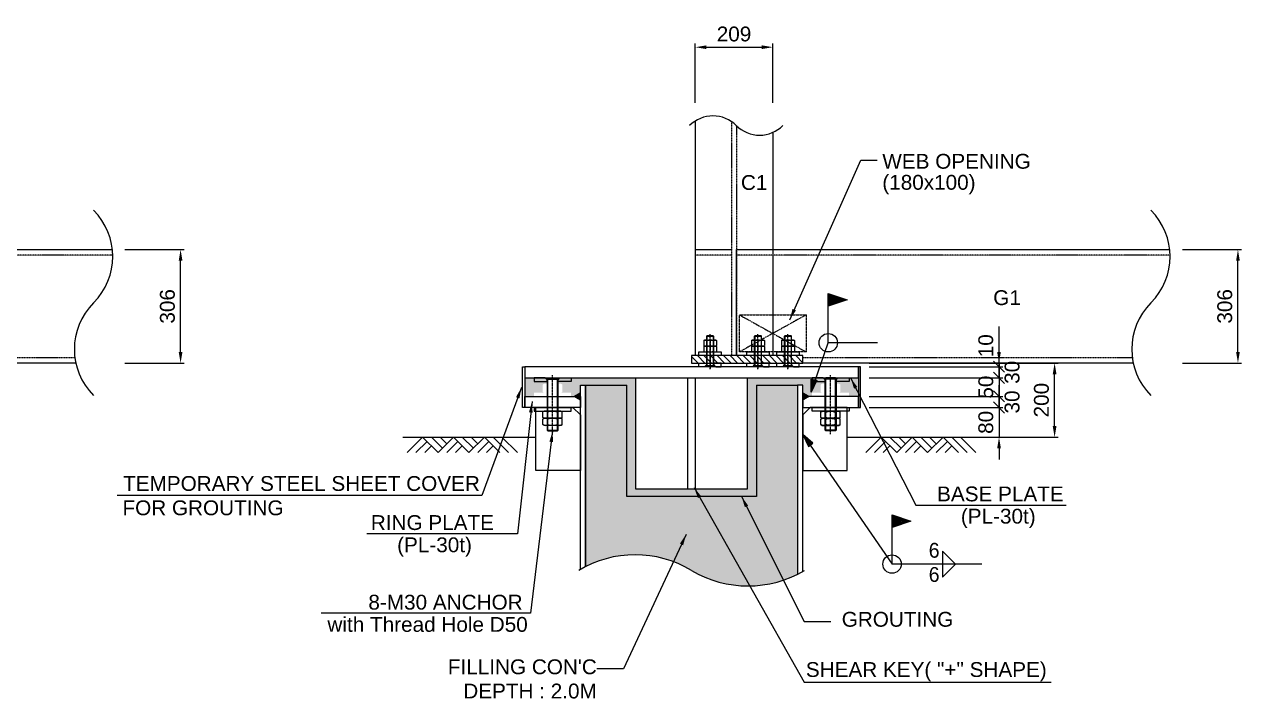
# Model space of a CAD drawing. Header units: millimetres. Extents: x 415966 to 487306, y -108951 to -17325.
# Drawn here: x 446494 to 449778, y -105149 to -103330 of the extents above; entities that cross this region are included whole.
import ezdxf
from ezdxf.enums import TextEntityAlignment as Align

# ---------------------------------------------------------------- set-up
doc = ezdxf.new("R2010")
doc.units = ezdxf.units.MM
doc.header["$LTSCALE"] = 2
doc.linetypes.add('CENTER', pattern=[2, 1.25, -0.25, 0.25, -0.25])
doc.linetypes.add('HIDDEN', pattern=[0.375, 0.25, -0.125])
doc.layers.get('Defpoints').update_dxf_attribs({"color": 250})
for name, color, linetype in [('C_CEN', 1, 'CENTER'), ('C_COLUMN-01', 2, 'Continuous'), ('C_GIRDER', 2, 'Continuous'), ('C_HAT', 253, 'Continuous'), ('C_TEXT_01', 2, 'Continuous'), ('CONC', 3, 'Continuous'), ('DIM', 1, 'Continuous'), ('DIM-SCALE', 7, 'Continuous'), ('PLATE', 2, 'Continuous'), ('나사산', 1, 'Continuous'), ('중심선', 1, 'CENTER')]:
    doc.layers.add(name, color=color, linetype=linetype)
for name, color, linetype, lineweight in [('Level 1', 7, 'Continuous', 0), ('Level 3', 7, 'Continuous', 0), ('Level 6', 7, 'Continuous', 0), ('Level 7', 7, 'Continuous', 0)]:
    doc.layers.add(name, color=color, linetype=linetype, lineweight=lineweight)
doc.styles.add('Arial', font='arial.ttf')
doc.styles.add('돋움', font='')
doc.styles.get('돋움').set_extended_font_data('Dotum')
doc.dimstyles.new('일반도면_0010', dxfattribs={"dimtxt": 40, "dimasz": 30, "dimexe": 10, "dimexo": 50, "dimgap": 15, "dimtad": 1, "dimdec": 0, "dimzin": 0, "dimdsep": 46, "dimtxsty": 'Arial', "dimcen": -50, "dimclrd": 7, "dimclre": 7, "dimclrt": 2, "dimadec": 8, "dimazin": 0, "dimtfac": 1, "dimtdec": 0, "dimtix": 1, "dimtmove": 2, "dimatfit": 3, "dimfxl": 1, "dimtolj": 1, "dimtzin": 0, "dimarcsym": 0})

# ---------------------------------------------------------------- blocks, each defined once
blk = doc.blocks.new('*D355')
at = {"layer": 'Defpoints', "color": 0}
for p in [(446715.7016979436, -103937.5186919447), (446915.7016979457, -103937.5186919447), (446715.7016979436, -104243.5186919454)]:
    blk.add_point(p, dxfattribs=at)
at = {"layer": 'DIM-SCALE', "color": 7, "lineweight": -2}
for p, q in [((446765.7016979436, -103937.5186919447), (446925.7016979457, -103937.5186919447)), ((446915.7016979457, -104213.5186919454), (446915.7016979457, -103967.5186919447)), ((446765.7016979436, -104243.5186919454), (446925.7016979457, -104243.5186919454))]:
    blk.add_line(p, q, dxfattribs=at)
at = {"layer": 'DIM-SCALE', "color": 7}
for points in [[(446910.7016979457, -103967.5186919447), (446920.7016979457, -103967.5186919447), (446915.7016979457, -103937.5186919447)], [(446910.7016979457, -104213.5186919454), (446920.7016979457, -104213.5186919454), (446915.7016979457, -104243.5186919454)]]:
    blk.add_solid(points, dxfattribs=at)
at = {"layer": 'DIM-SCALE', "color": 2, "insert": (446880.2651358721, -104090.518691945), "char_height": 40, "attachment_point": 5, "rotation": 90, "style": 'Arial'}
blk.add_mtext('\\A1;306', dxfattribs=at)
blk = doc.blocks.new('*D354')
at = {"layer": 'Defpoints', "color": 0}
for p in [(448513.2702105106, -103391.3499278859), (448304.2702105106, -103591.3499278868), (448513.2702105106, -103591.3499278868)]:
    blk.add_point(p, dxfattribs=at)
at = {"layer": 'DIM-SCALE', "color": 7, "lineweight": -2}
for p, q in [((448304.2702105106, -103541.3499278868), (448304.2702105106, -103381.3499278859)), ((448513.2702105106, -103541.3499278868), (448513.2702105106, -103381.3499278859)), ((448334.2702105106, -103391.3499278859), (448483.2702105106, -103391.3499278859))]:
    blk.add_line(p, q, dxfattribs=at)
at = {"layer": 'DIM-SCALE', "color": 7}
for points in [[(448334.2702105106, -103386.3499278859), (448334.2702105106, -103396.3499278859), (448304.2702105106, -103391.3499278859)], [(448483.2702105106, -103386.3499278859), (448483.2702105106, -103396.3499278859), (448513.2702105106, -103391.3499278859)]]:
    blk.add_solid(points, dxfattribs=at)
at = {"layer": 'DIM-SCALE', "color": 2, "insert": (448408.7702105106, -103355.927008377), "char_height": 40, "attachment_point": 5, "style": 'Arial'}
blk.add_mtext('\\A1;209', dxfattribs=at)
blk = doc.blocks.new('A$C25214C55')
at = {"layer": 'DIM'}
for p, q in [((223.470387361871, -125.0000000000036), (348.470387361871, -3.637978807091713e-12)), ((294.1810654805304, -125.0000000000036), (419.1810654805304, -3.637978807091713e-12)), ((364.8917435991752, -125.0000000000036), (489.8917435991752, -3.637978807091713e-12)), ((473.470387361871, -125.0000000000036), (419.1810654805304, -70.71067811865942)), ((544.1810654805304, -125.0000000000036), (454.5364045398455, -35.35533905932971)), ((614.8917435991752, -125.0000000000036), (489.8917435991752, -3.637978807091713e-12)), ((544.1810654805304, -54.28932188134786), (598.470387361871, -3.637978807091713e-12)), ((579.5364045398455, -89.64466094067757), (669.1810654805304, -3.637978807091713e-12)), ((614.8917435991752, -125.0000000000036), (739.8917435991752, -3.637978807091713e-12)), ((723.470387361871, -125.0000000000036), (669.1810654805304, -70.71067811865942)), ((794.1810654805304, -125.0000000000036), (704.5364045398455, -35.35533905932971)), ((864.8917435991752, -125.0000000000036), (739.8917435991752, -3.637978807091713e-12)), ((794.1810654805304, -54.28932188134786), (848.470387361871, -3.637978807091713e-12)), ((829.5364045398455, -89.64466094067757), (919.1810654805304, -3.637978807091713e-12)), ((864.8917435991752, -125.0000000000036), (989.8917435991752, -3.637978807091713e-12)), ((973.470387361871, -125.0000000000036), (919.1810654805304, -70.71067811865942)), ((1044.18106548053, -125.0000000000036), (954.5364045398455, -35.35533905932971)), ((1114.891743599175, -125.0000000000036), (989.8917435991752, -3.637978807091713e-12))]:
    blk.add_line(p, q, dxfattribs=at)
blk = doc.blocks.new('_DatumFilled')
at = {"color": 0, "linetype": 'ByBlock'}
blk.add_solid([(0, 0.57735027), (-1, 0), (0, -0.57735027)], dxfattribs=at)
blk = doc.blocks.new('L6')
at = {"color": 2, "linetype": 'Continuous', "lineweight": 0, "flags": 128}
blk.add_lwpolyline([(0, 0), (-0.00516, 0.00113), (-0.00516, -0.00113), (0, 0), (-0.00502, 0.00092), (-0.00502, -0.00092), (-0.0005666666666666667, 0), (-0.004876666666666666, 0.0007066666666666666), (-0.00495, -0.0007066666666666666), (-0.00113, 0), (-0.004736666666666667, 0.0005666666666666667), (-0.004806666666666667, -0.0004933333333333334), (-0.00191, 0), (-0.004596666666666666, 0.0003533333333333333), (-0.004666666666666667, -0.0002833333333333334), (-0.002616666666666666, 7e-05), (-0.004453333333333333, 0.0002133333333333333), (-0.004596666666666666, -0.00014), (-0.003463333333333333, 0), (-0.004383333333333334, 7e-05)], dxfattribs=at)
blk = doc.blocks.new('_Oblique')
at = {"color": 0, "linetype": 'ByBlock', "lineweight": -2}
blk.add_line((-0.5, -0.5), (0.5, 0.5), dxfattribs=at)
blk = doc.blocks.new('*D363')
at = {"layer": 'Defpoints', "color": 0}
for p in [(448723.6588200823, -104253.5186991034), (449123.6572070409, -104253.5186991034), (448723.6588200823, -104283.5186991037)]:
    blk.add_point(p, dxfattribs=at)
at = {"layer": 'DIM-SCALE', "color": 7, "lineweight": -2}
for p, q in [((449123.6572070409, -104253.5186991034), (449123.6572070409, -104223.5186991034)), ((448773.6588200823, -104253.5186991034), (449133.6572070409, -104253.5186991034)), ((449123.6572070409, -104283.5186991037), (449123.6572070409, -104253.5186991034)), ((448773.6588200823, -104283.5186991037), (449133.6572070409, -104283.5186991037)), ((449123.6572070409, -104283.5186991037), (449123.6572070409, -104313.5186991037))]:
    blk.add_line(p, q, dxfattribs=at)
at = {"layer": 'DIM-SCALE', "color": 7, "lineweight": -2, "xscale": 30, "yscale": 30, "zscale": 30}
for p, rotation in [((449123.6572070409, -104253.5186991034), 270), ((449123.6572070409, -104283.5186991037), 90)]:
    blk.add_blockref('_Oblique', p, dxfattribs=dict(at, rotation=rotation))
at = {"layer": 'DIM-SCALE', "color": 2, "char_height": 40, "attachment_point": 5, "rotation": 90, "style": 'Arial'}
for s, insert in [('\\A1;30', (449159.0937691146, -104268.5186991035)), ('\\A1;', (449088.6572070409, -104268.5186991035))]:
    blk.add_mtext(s, dxfattribs=dict(at, insert=insert))
blk = doc.blocks.new('*D364')
at = {"layer": 'Defpoints', "color": 0}
for p in [(448723.6588200823, -104333.5186991037), (449123.6572070409, -104333.5186991037), (448723.6588200823, -104363.5186991039)]:
    blk.add_point(p, dxfattribs=at)
at = {"layer": 'DIM-SCALE', "color": 7, "lineweight": -2}
for p, q in [((448773.6588200823, -104333.5186991037), (449133.6572070409, -104333.5186991037)), ((449123.6572070409, -104333.5186991037), (449123.6572070409, -104303.5186991037)), ((449123.6572070409, -104363.5186991039), (449123.6572070409, -104333.5186991037)), ((448773.6588200823, -104363.5186991039), (449133.6572070409, -104363.5186991039)), ((449123.6572070409, -104363.5186991039), (449123.6572070409, -104393.5186991039))]:
    blk.add_line(p, q, dxfattribs=at)
at = {"layer": 'DIM-SCALE', "color": 7, "lineweight": -2, "xscale": 30, "yscale": 30, "zscale": 30}
for p, rotation in [((449123.6572070409, -104333.5186991037), 270), ((449123.6572070409, -104363.5186991039), 90)]:
    blk.add_blockref('_Oblique', p, dxfattribs=dict(at, rotation=rotation))
at = {"layer": 'DIM-SCALE', "color": 2, "char_height": 40, "attachment_point": 5, "rotation": 90, "style": 'Arial'}
for s, insert in [('\\A1;30', (449159.0937691146, -104348.5186991037)), ('\\A1;', (449088.6572070409, -104348.5186991037))]:
    blk.add_mtext(s, dxfattribs=dict(at, insert=insert))
blk = doc.blocks.new('*D365')
at = {"layer": 'Defpoints', "color": 0}
for p in [(448723.6588200823, -104363.5186991039), (448723.6588200823, -104443.5186991037), (449123.6572070409, -104443.5186991037)]:
    blk.add_point(p, dxfattribs=at)
at = {"layer": 'DIM-SCALE', "color": 7, "lineweight": -2}
for p, q in [((449123.6572070409, -104363.5186991039), (449123.6572070409, -104333.5186991039)), ((448773.6588200823, -104363.5186991039), (449133.6572070409, -104363.5186991039)), ((449123.6572070409, -104363.5186991039), (449123.6572070409, -104443.5186991037)), ((448773.6588200823, -104443.5186991037), (449133.6572070409, -104443.5186991037)), ((449123.6572070409, -104473.5186991037), (449123.6572070409, -104503.5186991037))]:
    blk.add_line(p, q, dxfattribs=at)
at = {"layer": 'DIM-SCALE', "color": 7}
blk.add_solid([(449118.6572070409, -104473.5186991037), (449128.6572070409, -104473.5186991037), (449123.6572070409, -104443.5186991037)], dxfattribs=at)
at = {"layer": 'DIM-SCALE', "color": 7, "lineweight": -2, "xscale": 30, "yscale": 30, "zscale": 30, "rotation": 270}
blk.add_blockref('_Oblique', (449123.6572070409, -104363.5186991039), dxfattribs=at)
at = {"layer": 'DIM-SCALE', "color": 2, "insert": (449088.234287532, -104403.5186991037), "char_height": 40, "attachment_point": 5, "rotation": 90, "style": 'Arial'}
blk.add_mtext('\\A1;80', dxfattribs=at)
blk = doc.blocks.new('*D366')
at = {"layer": 'Defpoints', "color": 0}
for p in [(448723.6588200823, -104243.5186991034), (448723.6588200823, -104253.5186991034), (449123.6572070409, -104253.5186991034)]:
    blk.add_point(p, dxfattribs=at)
at = {"layer": 'DIM-SCALE', "color": 7, "lineweight": -2}
for p, q in [((449123.6572070409, -104213.5186991034), (449123.6572070409, -104183.5186991034)), ((448773.6588200823, -104243.5186991034), (449133.6572070409, -104243.5186991034)), ((448773.6588200823, -104253.5186991034), (449133.6572070409, -104253.5186991034)), ((449123.6572070409, -104243.5186991034), (449123.6572070409, -104253.5186991034)), ((449123.6572070409, -104253.5186991034), (449123.6572070409, -104283.5186991034))]:
    blk.add_line(p, q, dxfattribs=at)
at = {"layer": 'DIM-SCALE', "color": 7}
blk.add_solid([(449118.6572070409, -104213.5186991034), (449128.6572070409, -104213.5186991034), (449123.6572070409, -104243.5186991034)], dxfattribs=at)
at = {"layer": 'DIM-SCALE', "color": 7, "lineweight": -2, "xscale": 30, "yscale": 30, "zscale": 30, "rotation": 90}
blk.add_blockref('_Oblique', (449123.6572070409, -104253.5186991034), dxfattribs=at)
at = {"layer": 'DIM-SCALE', "color": 2, "insert": (449088.2342875309, -104196.8201997854), "char_height": 40, "attachment_point": 5, "rotation": 90, "style": 'Arial'}
blk.add_mtext('\\A1;10', dxfattribs=at)
blk = doc.blocks.new('*D367')
at = {"layer": 'Defpoints', "color": 0}
for p in [(448723.6588200823, -104283.5186991037), (448723.6588200823, -104333.5186991032), (449123.6572070409, -104333.5186991032)]:
    blk.add_point(p, dxfattribs=at)
at = {"layer": 'DIM-SCALE', "color": 7, "lineweight": -2}
for p, q in [((449123.6572070409, -104283.5186991037), (449123.6572070409, -104253.5186991037)), ((448773.6588200823, -104283.5186991037), (449133.6572070409, -104283.5186991037)), ((449123.6572070409, -104283.5186991037), (449123.6572070409, -104333.5186991032)), ((448773.6588200823, -104333.5186991032), (449133.6572070409, -104333.5186991032)), ((449123.6572070409, -104333.5186991032), (449123.6572070409, -104363.5186991032))]:
    blk.add_line(p, q, dxfattribs=at)
at = {"layer": 'DIM-SCALE', "color": 7, "lineweight": -2, "xscale": 30, "yscale": 30, "zscale": 30}
for p, rotation in [((449123.6572070409, -104283.5186991037), 270), ((449123.6572070409, -104333.5186991032), 90)]:
    blk.add_blockref('_Oblique', p, dxfattribs=dict(at, rotation=rotation))
at = {"layer": 'DIM-SCALE', "color": 2, "insert": (449088.234287532, -104308.5186991034), "char_height": 40, "attachment_point": 5, "rotation": 90, "style": 'Arial'}
blk.add_mtext('\\A1;50', dxfattribs=at)
blk = doc.blocks.new('*D368')
at = {"layer": 'Defpoints', "color": 0}
for p in [(448744.2702105106, -104243.5186991034), (449273.6572070419, -104243.5186991034), (448773.6588200823, -104443.5186991037)]:
    blk.add_point(p, dxfattribs=at)
at = {"layer": 'DIM-SCALE', "color": 7, "lineweight": -2}
for p, q in [((448794.2702105106, -104243.5186991034), (449283.6572070419, -104243.5186991034)), ((449273.6572070419, -104413.5186991037), (449273.6572070419, -104273.5186991034)), ((448823.6588200823, -104443.5186991037), (449283.6572070419, -104443.5186991037))]:
    blk.add_line(p, q, dxfattribs=at)
at = {"layer": 'DIM-SCALE', "color": 7}
for points in [[(449268.6572070419, -104273.5186991034), (449278.6572070419, -104273.5186991034), (449273.6572070419, -104243.5186991034)], [(449268.6572070419, -104413.5186991037), (449278.6572070419, -104413.5186991037), (449273.6572070419, -104443.5186991037)]]:
    blk.add_solid(points, dxfattribs=at)
at = {"layer": 'DIM-SCALE', "color": 2, "insert": (449238.234287533, -104343.5186991035), "char_height": 40, "attachment_point": 5, "rotation": 90, "style": 'Arial'}
blk.add_mtext('\\A1;200', dxfattribs=at)
blk = doc.blocks.new('*D362')
at = {"layer": 'Defpoints', "color": 0}
for p in [(449568.261068473, -103937.518699103), (449768.2610684751, -103937.518699103), (449568.261068473, -104243.5186991037)]:
    blk.add_point(p, dxfattribs=at)
at = {"layer": 'DIM-SCALE', "color": 7, "lineweight": -2}
for p, q in [((449618.261068473, -103937.518699103), (449778.2610684751, -103937.518699103)), ((449768.2610684751, -104213.5186991037), (449768.2610684751, -103967.518699103)), ((449618.261068473, -104243.5186991037), (449778.2610684751, -104243.5186991037))]:
    blk.add_line(p, q, dxfattribs=at)
at = {"layer": 'DIM-SCALE', "color": 7}
for points in [[(449763.2610684751, -103967.518699103), (449773.2610684751, -103967.518699103), (449768.2610684751, -103937.518699103)], [(449763.2610684751, -104213.5186991037), (449773.2610684751, -104213.5186991037), (449768.2610684751, -104243.5186991037)]]:
    blk.add_solid(points, dxfattribs=at)
at = {"layer": 'DIM-SCALE', "color": 2, "insert": (449732.8245064014, -104090.5186991033), "char_height": 40, "attachment_point": 5, "rotation": 90, "style": 'Arial'}
blk.add_mtext('\\A1;306', dxfattribs=at)
blk = doc.blocks.new('BOLT1')
for p, q in [((-17.32079999998678, -17.69070000000647), (-15, -16.35000000000582)), ((-17.32079999998678, -17.69070000000647), (-17.32079999998678, -31.00930000000517)), ((-17.32079999998678, -31.00930000000517), (-15, -32.35000000000582)), ((-17.32079999998678, -33.69070000000647), (-15, -32.35000000000582)), ((-15, -16.35000000000582), (15, -16.35000000000582)), ((-15, -32.35000000000582), (15, -32.35000000000582)), ((-15, -32.35000000000582), (15, -32.35000000000582)), ((-8.646835000021383, -5), (-10, -6.353165000036824)), ((10, -6.353165000036824), (-10, -6.353165000036824)), ((-10, -6.353165000036824), (-10, -85.996834999969)), ((-8.661000000080094, -17.69070000000647), (-8.661000000080094, -31.00930000000517)), ((8.646835000021383, -5), (-8.646835000021383, -5)), ((10, -6.353165000036824), (8.646835000021383, -5)), ((8.660999999963678, -17.69070000000647), (8.660999999963678, -31.00930000000517)), ((10, -85.996834999969), (10, -6.353165000036824)), ((15, -16.35000000000582), (17.32079999998678, -17.69070000000647)), ((15, -32.35000000000582), (17.32079999998678, -31.00930000000517)), ((15, -32.35000000000582), (17.32079999998678, -33.69070000000647)), ((17.32079999998678, -17.69070000000647), (17.32079999998678, -31.00930000000517)), ((-17.32079999998678, -33.69070000000647), (-17.32079999998678, -47.00930000000517)), ((-17.32079999998678, -47.00930000000517), (-15, -48.35000000000582)), ((-15, -48.35000000000582), (15, -48.35000000000582)), ((-8.661000000080094, -33.69070000000647), (-8.661000000080094, -47.00930000000517)), ((8.660999999963678, -33.69070000000647), (8.660999999963678, -47.00930000000517)), ((15, -48.35000000000582), (17.32079999998678, -47.00930000000517)), ((17.32079999998678, -33.69070000000647), (17.32079999998678, -47.00930000000517)), ((10, -85.996834999969), (-10, -85.996834999969)), ((-8.646835000021383, -88.35000000000582), (-10, -85.996834999969)), ((8.646835000021383, -88.35000000000582), (-8.646835000021383, -88.35000000000582)), ((10, -85.996834999969), (8.646835000021383, -88.35000000000582))]:
    blk.add_line(p, q)
at = {"color": 1}
for points in [[(-30.00000000279397, -48.35000000000582), (29.99999999720603, -48.35000000000582), (29.99999999720603, -58.35000000000582), (-30.00000000279397, -58.35000000000582)], [(-30.00000000279397, -78.35000000000582), (-10, -78.35000000000582), (-10, -83.35000000000582), (-15, -88.35000000000582), (-30.00000000279397, -88.35000000000582)], [(30.00000000279397, -78.35000000000582), (10, -78.35000000000582), (10, -83.35000000000582), (15, -88.35000000000582), (30.00000000279397, -88.35000000000582)]]:
    blk.add_lwpolyline(points, close=True, dxfattribs=at)
for centre, radius, start, end in [((-12.99090000009164, -24.01223230027244), 7.662232353148038, 55.59101350092298, 124.408986499077), ((-12.99090000009164, -24.6877676997392), 7.662232353148724, 235.591013500923, 304.408986499077), ((-12.99090000009164, -40.01223230027244), 7.662232353148038, 55.59101350092298, 124.408986499077), ((0.2095393311465159, -46.34926821224508), 30, 90.40019389586004, 107.1985961775466), ((0.2095393311465159, -2.350731787766563), 30, 252.8014038224534, 269.59980610414), ((0.2095393311465159, -62.34926821224508), 30, 90.40019389586004, 107.1985961775466), ((-0.2095393311465159, -46.34926821224508), 30, 72.80140382245344, 89.59980610413999), ((-0.2095393311465159, -2.350731787766563), 30, 270.40019390253, 287.1985961775466), ((-0.2095393311465159, -62.34926821224508), 30, 72.80140382245344, 89.59980610413999), ((12.99089999997523, -24.01223230027244), 7.662232353147973, 55.59101350092298, 124.408986499077), ((12.99089999997523, -24.6877676997392), 7.662232353148918, 235.591013500923, 304.408986499077), ((12.99089999997523, -40.01223230027244), 7.662232353147973, 55.59101350092298, 124.408986499077), ((-12.99090000009164, -40.6877676997392), 7.662232353148724, 235.591013500923, 304.408986499077), ((0.2095393311465159, -18.35073178776656), 30, 252.8014038224534, 269.59980610414), ((-0.2095393311465159, -18.35073178776656), 30, 270.40019390253, 287.1985961775466), ((12.99089999997523, -40.6877676997392), 7.662232353148918, 235.591013500923, 304.408986499077)]:
    blk.add_arc(centre, radius, start, end)
at = {"layer": '나사산'}
for p, q in [((-8.646835000021383, -5), (-8.646835000021383, -88.35000000000582)), ((8.646835000021383, -5), (8.646835000021383, -88.35000000000582))]:
    blk.add_line(p, q, dxfattribs=at)
at = {"layer": '중심선'}
for p, q in [((0, -94.38803037939942), (0, 0)), ((-2.793967723846436e-09, -17.35000000000582), (-2.793967723846436e-09, -92.996834999969))]:
    blk.add_line(p, q, dxfattribs=at)
blk = doc.blocks.new('BOLT2')
for p, q in [((-15.00000000419095, 147.9802525004052), (-12.97025250422303, 151.5100000004604)), ((-15.00000000419095, 147.9802525004052), (-15.00000000419095, 10.50474750004651)), ((-15.00000000419095, 147.9802525004052), (14.99999999580905, 147.9802525004052)), ((-12.97025250422303, 151.5100000004604), (12.97025249584112, 151.5100000004604)), ((12.97025249584112, 151.5100000004604), (14.99999999580905, 147.9802525004052)), ((14.99999999580905, 10.50474750004651), (14.99999999580905, 147.9802525004052)), ((-22.50000000419095, 61.50999999999476), (-25.98120000422932, 59.49894999999378)), ((-25.98120000422932, 44.50104999999894), (-25.98120000422932, 59.49894999999378)), ((-22.50000000419095, 42.48999999999796), (-25.98120000422932, 44.50104999999894)), ((-22.50000000419095, 42.48999999999796), (-25.98120000422932, 40.47894999999698)), ((-25.98120000422932, 25.48105000000214), (-25.98120000422932, 40.47894999999698)), ((22.49999999580905, 61.50999999999476), (-22.50000000419095, 61.50999999999476)), ((22.49999999580905, 42.48999999999796), (-22.50000000419095, 42.48999999999796)), ((22.49999999580905, 42.48999999999796), (-22.50000000419095, 42.48999999999796)), ((-12.99150000419468, 44.50104999999894), (-12.99150000419468, 59.49894999999378)), ((-12.99150000419468, 25.48105000000214), (-12.99150000419468, 40.47894999999698)), ((12.99149999592919, 44.50104999999894), (12.99149999592919, 59.49894999999378)), ((12.99149999592919, 25.48105000000214), (12.99149999592919, 40.47894999999698)), ((25.98119999584742, 59.49894999999378), (22.49999999580905, 61.50999999999476)), ((25.98119999584742, 44.50104999999894), (22.49999999580905, 42.48999999999796)), ((25.98119999584742, 40.47894999999698), (22.49999999580905, 42.48999999999796)), ((25.98119999584742, 44.50104999999894), (25.98119999584742, 59.49894999999378)), ((25.98119999584742, 25.48105000000214), (25.98119999584742, 40.47894999999698)), ((-22.50000000419095, 23.47000000000116), (-25.98120000422932, 25.48105000000214)), ((22.49999999580905, 23.47000000000116), (-22.50000000419095, 23.47000000000116)), ((-15.00000000419095, 10.50474750004651), (14.99999999580905, 10.50474750004651)), ((-15.00000000419095, 10.50474750004651), (-12.97025250422303, 8.474999999991269)), ((-12.97025250422303, 8.474999999991269), (12.97025249584112, 8.474999999991269)), ((12.97025249584112, 8.474999999991269), (14.99999999580905, 10.50474750004651)), ((25.98119999584742, 25.48105000000214), (22.49999999580905, 23.47000000000116))]:
    blk.add_line(p, q)
at = {"color": 1}
for points in [[(-50.00000000419095, 141.5100000004604), (-15.00000000419095, 141.5100000004604), (-15.00000000419095, 146.5100000004604), (-20.00000000419095, 151.5100000004604), (-50.00000000419095, 151.5100000004604)], [(50.00000000419095, 141.5100000004604), (15.00000000419095, 141.5100000004604), (15.00000000419095, 146.5100000004604), (20.00000000419095, 151.5100000004604), (50.00000000419095, 151.5100000004604)], [(-50.00000000419095, 61.50999999999476), (49.99999999580905, 61.50999999999476), (49.99999999580905, 71.50999999999476), (-50.00000000419095, 71.50999999999476)]]:
    blk.add_lwpolyline(points, close=True, dxfattribs=at)
for centre, radius, start, end in [((-19.48635000409558, 50.01665154959483), 11.49334852972338, 55.59101350092298, 124.408986499077), ((-19.48635000409558, 53.9833484503979), 11.49334852972196, 235.591013500923, 304.408986499077), ((-19.48635000409558, 30.99665154959803), 11.49334852972338, 55.59101350092298, 124.408986499077), ((0.3143089925870299, 16.51109768163587), 45, 90.40019390252998, 107.1985961775466), ((0.3143089925870299, 87.48890231835685), 45, 252.8014038224534, 269.59980610414), ((0.3143089925870299, -2.508902318360924), 45, 90.40019390252998, 107.1985961775466), ((-0.3143090009689331, 16.51109768163587), 45, 72.80140382245344, 89.59980610413999), ((-0.3143090009689331, 87.48890231835685), 45, 270.40019389586, 287.1985961775466), ((-0.3143090009689331, -2.508902318360924), 45, 72.80140382245344, 89.59980610413999), ((19.48634999594651, 50.01665154959483), 11.49334852972309, 55.59101350092298, 124.408986499077), ((19.48634999594651, 53.9833484503979), 11.49334852972206, 235.591013500923, 304.408986499077), ((19.48634999594651, 30.99665154959803), 11.49334852972309, 55.59101350092298, 124.408986499077), ((-19.48635000409558, 34.9633484504011), 11.49334852972196, 235.591013500923, 304.408986499077), ((0.3143089925870299, 68.46890231836005), 45, 252.8014038224534, 269.59980610414), ((-0.3143090009689331, 68.46890231836005), 45, 270.40019389586, 287.1985961775466), ((19.48634999594651, 34.9633484504011), 11.49334852972206, 235.591013500923, 304.408986499077)]:
    blk.add_arc(centre, radius, start, end)
at = {"layer": '나사산'}
for p, q in [((-12.97025250422303, 8.474999999991269), (-12.97025250422303, 151.5100000004604)), ((12.97025249584112, 8.474999999991269), (12.97025249584112, 151.5100000004604))]:
    blk.add_line(p, q, dxfattribs=at)
at = {"layer": '중심선'}
blk.add_line((0, 0), (0, 158.4802525004052), dxfattribs=at)

msp = doc.modelspace()

# ---------------------------------------------------------------- hatches: boundary and pattern name
h = msp.add_hatch(color=9)
edge = h.paths.add_edge_path()
edge.add_arc((448446.5202105105, -104548.24653147), 296.6943494444259, 239.1258303310062, 296.7950632267268)
edge.add_line((448580.2702105106, -104813.0832254763), (448580.2702105106, -104303.5186991037))
edge.add_line((448580.2702105106, -104303.5186991037), (448469.2702105031, -104303.5186991037))
edge.add_line((448469.2702105031, -104303.5186991037), (448469.2702105031, -104603.5186991037))
edge.add_line((448469.2702105031, -104603.5186991037), (448119.2702105031, -104603.5186991037))
edge.add_line((448119.2702105031, -104603.5186991037), (448119.2702105031, -104303.5186991037))
edge.add_line((448119.2702105031, -104303.5186991037), (448008.2702105106, -104303.5186991037))
edge.add_line((448008.2702105106, -104303.5186991037), (448008.2702105106, -104792.7131831908))
edge.add_arc((448142.0202105105, -105057.5498771973), 296.694349444439, 59.12583033100577, 116.7950632266658, ccw=False)
at = {"layer": 'C_GIRDER'}
h = msp.add_hatch(dxfattribs=at)
h.set_pattern_fill('AR-CONC', color=256, scale=5, style=0)
h.set_pattern_definition([(49.99999999999999, (-122713.323833353, -75785.40560858024), (35.86300913003767, -3.137606749129755), [3.75, -41.25]), (355, (-122713.323833353, -75785.40560858024), (-6.937566680649999, 37.60960668500059), [3, -33]), (100.4513999999998, (-122710.335249353, -75785.66707558025), (28.92546908570108, 34.47197710304768), [3.187009499999999, -35.05710559999998]), (46.18420000000001, (-122713.323833353, -75775.40560858024), (53.36205243128222, -8.275950716450904), [5.625, -61.875]), (96.63559999999973, (-122708.876996103, -75776.09527393024), (46.73313527743516, 48.70589354502209), [4.780514399999994, -52.58564999999996]), (351.1842, (-122713.323833353, -75775.40560858024), (46.73309725668136, 48.70593004626623), [4.5, -49.5]), (21, (-122708.323833353, -75777.90560858024), (29.84535260592308, -20.13094453326694), [3.75, -41.25]), (326.0000000000001, (-122708.323833353, -75777.90560858024), (12.16576659607909, 36.25750225234265), [3, -33]), (71.4514, (-122705.8367217031, -75779.58318888023), (42.0111314290745, 16.12652483549762), [3.1870095, -35.0571056]), (37.50000000000001, (-122713.323833353, -75785.40560858024), (0.6079927658645333, 16.64469269156557), [0, -32.59999999999999, 0, -33.5, 0, -33.125]), (7.499999999999999, (-122713.323833353, -75785.40560858024), (13.15347687210743, 19.72058559411801), [0, -19.1, 0, -31.85, 0, -12.625]), (327.5, (-122724.473833353, -75785.40560858024), (26.69112180862045, -1.12774358671899), [0, -12.5, 0, -39, 0, -51.75]), (317.5, (-122729.473833353, -75785.40560858024), (29.15930846711931, 5.005249116615882), [0, -16.25, 0, -25.9, 0, -36.75])])
h.paths.add_polyline_path([(447904.2702104934, -104283.5186991037), (447844.2702105106, -104283.5186991037), (447844.2702105106, -104333.5186991041), (447869.2702105106, -104333.5186991041), (447869.2702105106, -104323.518699124), (447896.2702105298, -104323.518699124), (447894.2706441041, -104322.3635721389, -0.03836757206835595), (447892.711650495, -104321.4629591038), (447892.711650495, -104301.5744391038, -0.03836757211836058), (447894.2706441062, -104300.6738260676), (447896.2702104952, -104299.518699104), (447904.2702104923, -104299.518699104)])
h.paths.add_polyline_path([(447994.2702105106, -104303.5186991037), (448008.2702105106, -104303.5186991037), (448144.2702105031, -104303.5186991037), (448144.2702105031, -104283.5186991037), (447934.2702104935, -104283.5186991037), (447934.2702104924, -104299.518699104), (447942.2702104952, -104299.518699104), (447944.2697768849, -104300.6738260682, -0.03836757208910301), (447945.828770495, -104301.5744391038), (447945.828770495, -104321.4629591038, -0.03836757203997456), (447944.269776887, -104322.3635721383), (447942.2702104606, -104323.518699124), (447969.2702105106, -104323.518699124), (447969.2702105106, -104333.5186991041), (447994.2702105106, -104333.5186991041)])
h.paths.add_polyline_path([(448616.7959492061, -104286.5497096891), (448628.0726343072, -104289.1272147158), (448630.0230421766, -104283.5186991037), (448444.2702105031, -104283.5186991037), (448444.2702105031, -104303.5186991037), (448580.2702105106, -104303.5186991037), (448594.2702105106, -104303.5186991037), (448594.2702105106, -104333.5186991041), (448619.2702105106, -104333.5186991041), (448619.2702105106, -104323.518699124), (448646.2702105605, -104323.518699124), (448644.2706441341, -104322.3635721383, -0.03836757203983128), (448642.7116505262, -104321.4629591038), (448642.7116505262, -104301.5744391038, -0.03836757208895958), (448644.2706441362, -104300.6738260682), (448646.270210526, -104299.518699104), (448654.2702105287, -104299.518699104), (448654.2702105277, -104283.5186991037), (448630.0230421766, -104283.5186991037), (448628.0726343072, -104289.1272147158), (448631.7896988682, -104289.9768218924), (448616.4680899801, -104322.4967827185)])
h.paths.add_polyline_path([(448744.2702105106, -104283.5186991037), (448684.2702105278, -104283.5186991037), (448684.2702105289, -104299.518699104), (448692.270210526, -104299.518699104), (448694.269776915, -104300.6738260676, -0.03836757211821606), (448695.8287705262, -104301.5744391038), (448695.8287705262, -104321.4629591038, -0.03836757206821154), (448694.2697769171, -104322.3635721389), (448692.2702104914, -104323.518699124), (448719.2702105106, -104323.518699124), (448719.2702105106, -104333.5186991041), (448744.2702105106, -104333.5186991041)])
h.paths.add_polyline_path([(448469.2702105031, -104603.5186991037), (448469.2702105031, -104303.5186991037), (448444.2702105031, -104303.5186991037), (448444.2702105031, -104583.5186991037), (448144.2702105031, -104583.5186991037), (448144.2702105031, -104303.5186991037), (448119.2702105031, -104303.5186991037), (448119.2702105031, -104603.5186991037)])
at = {"layer": 'C_HAT'}
h = msp.add_hatch(dxfattribs=at)
h.set_pattern_fill('ANSI31', color=256, scale=100, style=0)
h.set_pattern_definition([(135, (1022969.391238091, -82385.35378067254), (8.838834764831843, 8.838834764831844), [])])
h.paths.add_polyline_path([(448294.2702105031, -104223.5186991037), (448594.2702105031, -104223.5186991037), (448594.2702105031, -104243.5186991037), (448294.2702105031, -104243.5186991037)])

# ---------------------------------------------------------------- linework, layer by layer
at = {"color": 253}
for p, q in [((447515.4670103057, -104443.5186991037), (447874.2702105106, -104443.5186991037)), ((448714.2702105106, -104443.5186991037), (449061.4106625906, -104443.5186991037))]:
    msp.add_line(p, q, dxfattribs=at)
at = {"color": 6}
for points in [[(447874.2702105106, -104363.5186991041), (447974.2702105106, -104363.5186991041), (447994.2702105106, -104383.5186991041), (447994.2702105106, -104533.5186991041), (447874.2702105106, -104533.5186991041)], [(448714.2702105106, -104363.5186991041), (448614.2702105106, -104363.5186991041), (448594.2702105106, -104383.5186991041), (448594.2702105106, -104533.5186991041), (448714.2702105106, -104533.5186991041)]]:
    msp.add_lwpolyline(points, close=True, dxfattribs=at)
at = {"layer": 'C_CEN'}
for p, q in [((448423.2702104958, -104113.5186991037), (448603.2702104958, -104213.5186991037)), ((448603.2702104958, -104113.5186991037), (448423.2702104958, -104213.5186991037))]:
    msp.add_line(p, q, dxfattribs=at)
msp.add_lwpolyline([(448423.2702104958, -104113.5186991037), (448603.2702104958, -104113.5186991037), (448603.2702104958, -104213.5186991037), (448423.2702104958, -104213.5186991037)], close=True, dxfattribs=at)
at = {"layer": 'C_CEN', "linetype": 'Continuous'}
for centre, radius, start, end in [((448351.9674251042, -103665.543702439), 88.97026175341392, 44.99999999941166, 135.0000000005883), ((448477.7903759233, -103539.7207516196), 88.97026175341392, 224.9999999994117, 315.0000000005883), ((446555.9180135281, -103956.2850837407), 176.7766952966369, 315.0000000005883, 44.99999999941166), ((449408.4773840575, -103956.285090899), 176.7766952966369, 315.0000000005883, 44.99999999941166), ((446805.9180135281, -104206.2850837407), 176.7766952966369, 135.0000000005883, 224.9999999994117), ((449658.4773840575, -104206.285090899), 176.7766952966369, 135.0000000005883, 224.9999999994117), ((448142.0202105106, -105057.5498771972), 296.6943494444494, 59.12583032955829, 120.8741696704417), ((448446.5202105104, -104548.24653147), 296.6943494444494, 239.1258303295583, 300.8741696704417)]:
    msp.add_arc(centre, radius, start, end, dxfattribs=at)
at = {"layer": 'C_COLUMN-01'}
for p, q in [((448304.2702105105, -103590.4392205723), (448304.2702105106, -104223.5186991037)), ((448513.2702105106, -103621.3105108675), (448513.2702105106, -104223.5186991037))]:
    msp.add_line(p, q, dxfattribs=at)
at = {"layer": 'C_GIRDER', "linetype": 'HIDDEN'}
for p, q in [((448402.2702105106, -103592.1588453033), (448402.2702105106, -104223.5186991037)), ((448415.2702105106, -103603.0259862598), (448415.2702105106, -104223.5186991037)), ((446732.6456038456, -103952.1186919454), (445562.7108399812, -103952.1186919454)), ((448402.2702105106, -103952.1186991037), (448304.2702105106, -103952.1186991037)), ((449585.204974375, -103952.1186991037), (448415.2702105106, -103952.1186991037)), ((445741.7108399739, -104228.9186919454), (446630.5962528148, -104228.9186919454)), ((448594.2702105033, -104228.9186991037), (449483.1556233441, -104228.9186991037))]:
    msp.add_line(p, q, dxfattribs=at)
at = {"layer": 'C_GIRDER'}
for p, q in [((445562.7108399812, -103937.5186919454), (446731.69577816, -103937.5186919454)), ((448304.2702105106, -103937.5186991037), (448402.2702105107, -103937.5186991037)), ((448415.2702105106, -104223.5186991037), (448415.2702105106, -103937.5186991037)), ((448415.2702105106, -103937.5186991037), (449584.2551486894, -103937.5186991037)), ((448119.2702105031, -104603.5186991037), (448119.2702105031, -104303.5186991037)), ((448469.2702105031, -104303.5186991037), (448469.2702105031, -104603.5186991037)), ((448469.2702105031, -104603.5186991037), (448119.2702105031, -104603.5186991037))]:
    msp.add_line(p, q, dxfattribs=at)
for points in [[(448294.2702105031, -104243.5186991037), (448594.2702105031, -104243.5186991037), (448594.2702105031, -104223.5186991037), (448294.2702105031, -104223.5186991037)], [(447838.2702105106, -104253.5186991037), (447844.2702105106, -104253.5186991037), (447844.2702105106, -104363.5186991041), (447838.2702105106, -104363.5186991041)], [(448750.2702105106, -104253.5186991037), (448744.2702105106, -104253.5186991037), (448744.2702105106, -104363.5186991041), (448750.2702105106, -104363.5186991041)], [(448144.2702105031, -104283.5186991037), (448444.2702105031, -104283.5186991037), (448444.2702105031, -104583.5186991037), (448144.2702105031, -104583.5186991037)], [(448284.2702105031, -104283.5186991037), (448304.2702105031, -104283.5186991037), (448304.2702105031, -104583.5186991037), (448284.2702105031, -104583.5186991037)]]:
    msp.add_lwpolyline(points, close=True, dxfattribs=at)
for points in [[(446633.1069652122, -104243.5186919454), (445741.7108399738, -104243.5186919454)], [(449485.6663357415, -104243.5186991037), (448594.2702105031, -104243.5186991037)]]:
    msp.add_lwpolyline(points, dxfattribs=at)
at = {"layer": 'CONC', "color": 8}
for points in [[(448008.2702105106, -104792.7131831908), (448008.2702105106, -104303.5186991037), (448119.2702105031, -104303.5186991037)], [(448469.2702105031, -104303.5186991037), (448580.2702105106, -104303.5186991037), (448580.2702105106, -104813.0832254764)]]:
    msp.add_lwpolyline(points, dxfattribs=at)
at = {"layer": 'DIM-SCALE'}
msp.add_line((449123.6572070398, -104243.5186991034), (449123.6572070398, -104145.1217004676), dxfattribs=at)
at = {"layer": 'Level 3', "color": 0, "linetype": 'Continuous', "lineweight": 0}
for p, q in [((448662.9481940063, -104188.8404366921), (448662.9481940063, -104055.8620966921)), ((448662.9481940063, -104089.8895966921), (448662.9481940063, -104055.8620966921)), ((448662.9481940063, -104055.8620966921), (448713.9894440064, -104072.8758466921)), ((448663.8555940065, -104057.3593066921), (448663.6741140065, -104088.6419216921)), ((448711.6755740064, -104073.1026966921), (448663.8555940065, -104057.3593066921)), ((448710.3144740064, -104073.2841766921), (448664.6495690064, -104058.9018866921)), ((448664.6495690064, -104058.9018866921), (448664.6495690064, -104087.0766566921)), ((448706.8209840064, -104072.8985316921), (448665.8065040064, -104060.0815066921)), ((448665.8065040064, -104060.0815066921), (448665.8065040064, -104084.7627866921)), ((448703.8946190063, -104073.1026966921), (448666.9634390065, -104061.4426066921)), ((448666.9634390065, -104061.4426066921), (448666.9634390065, -104083.1975216921)), ((448668.7101840064, -104063.3708316921), (448668.1430590064, -104080.8609666921)), ((448700.4011290064, -104073.2841766921), (448668.7101840064, -104063.3708316921)), ((448696.5219940065, -104073.1026966921), (448669.6856390064, -104064.7319316921)), ((448669.6856390064, -104064.7319316921), (448669.8898040064, -104078.5470966921)), ((448692.6201740064, -104073.1026966921), (448670.8652590064, -104066.4786766921)), ((448670.8652590064, -104066.4786766921), (448671.4323840063, -104076.7776666921)), ((448687.7655840063, -104072.8985316921), (448672.0221940064, -104068.4295866921)), ((448672.0221940064, -104068.4295866921), (448672.0221940064, -104075.0309216921)), ((448673.5874590065, -104069.7906866921), (448672.9976490064, -104073.1026966921)), ((448683.2966390065, -104072.7170516921), (448673.5874590065, -104069.7906866921)), ((448713.9894440064, -104072.8758466921), (448662.9481940063, -104089.8895966921)), ((448663.6741140065, -104088.6419216921), (448710.3144740064, -104073.2841766921)), ((448664.6495690064, -104087.0766566921), (448706.8209840064, -104072.8985316921)), ((448665.8065040064, -104084.7627866921), (448703.8946190063, -104073.1026966921)), ((448666.9634390065, -104083.1975216921), (448700.4011290064, -104073.2841766921)), ((448668.1430590064, -104080.8609666921), (448696.5219940065, -104073.1026966921)), ((448669.8898040064, -104078.5470966921), (448692.6201740064, -104073.1026966921)), ((448671.4323840063, -104076.7776666921), (448687.7655840063, -104072.8985316921)), ((448672.0221940064, -104075.0309216921), (448683.2966390065, -104072.7170516921)), ((448672.9976490064, -104073.1026966921), (448677.8522390063, -104072.7170516921)), ((448677.8522390063, -104072.7170516921), (448674.7443940063, -104071.5374316921))]:
    msp.add_line(p, q, dxfattribs=at)
at = {"layer": 'Level 3', "color": 7, "linetype": 'Continuous', "lineweight": 0}
for p, q in [((448616.46808998, -104322.4967827185), (448662.9481940063, -104188.8404366921)), ((448795.4248903767, -104188.8404366921), (448662.9481940063, -104188.8404366921)), ((448594.2702105106, -104436.3582336355), (448835.1492889132, -104786.0030900819)), ((448835.1492889132, -104786.0030900819), (448835.1492889132, -104653.0142521307)), ((449077.5445122139, -104786.0030900819), (448835.1492889132, -104786.0030900819))]:
    msp.add_line(p, q, dxfattribs=at)
at = {"layer": 'Level 3', "color": 7, "linetype": 'Continuous', "lineweight": 0, "flags": 128}
msp.add_lwpolyline([(448835.1492889132, -104653.0142521307), (448886.1939236959, -104670.0291303916), (448835.1492889132, -104687.0440086525), (448835.1492889132, -104653.0142521307)], dxfattribs=at)
at = {"layer": 'Level 3', "color": 7, "linetype": 'Continuous', "lineweight": 13, "flags": 128}
msp.add_lwpolyline([(448883.8798748285, -104670.2560183583), (448836.0567365836, -104654.5115564162), (448835.8752262103, -104685.7962550812), (448882.5187033231, -104670.4375287317), (448836.8507663198, -104656.0542382951), (448836.8507663198, -104684.2309104548), (448879.0249933235, -104670.0518452374), (448838.0077647043, -104657.2339515255), (448838.0077647043, -104681.9168615874), (448876.0984250933, -104670.2560183583), (448839.1647630888, -104658.5951751293), (448839.1647630888, -104680.351516961), (448872.6047150937, -104670.4375287317), (448840.911670187, -104660.5234884041), (448840.3444763192, -104678.014805346), (448868.7253215997, -104670.2560183583), (448841.887158198, -104661.8847120079), (448842.091331319, -104675.7007564785), (448864.8232132602, -104670.2560183583), (448843.0668714286, -104663.6315670077), (448843.6340131979, -104673.9312387312), (448859.9683317551, -104670.0518452374), (448844.2238698131, -104665.5825951284), (448844.2238698131, -104672.1843837315), (448855.4990816461, -104669.870334864), (448845.7892665376, -104666.9437666339), (448845.1994099226, -104670.2560183583), (448850.0542914276, -104669.870334864), (448846.9462649224, -104668.6906216336)], dxfattribs=at)
at = {"layer": 'Level 3', "color": 7, "linetype": 'Continuous', "lineweight": 0}
for centre in [(448662.9481940063, -104188.8404366921), (448835.1492889132, -104786.0030900819)]:
    msp.add_circle(centre, 24.79931994765496, dxfattribs=at)
at = {"layer": 'Level 7', "color": 7, "linetype": 'Continuous', "lineweight": 0}
for p, q in [((448971.2683150002, -104750.9930525081), (448971.2683150002, -104786.0030900819)), ((449006.278352574, -104786.0030900819), (448971.2683150002, -104750.9930525081)), ((448971.2683150002, -104821.0131276557), (449006.278352574, -104786.0030900819)), ((448971.2683150002, -104786.0030900819), (448971.2683150002, -104821.0131276557))]:
    msp.add_line(p, q, dxfattribs=at)
at = {"layer": 'PLATE'}
for points in [[(448744.2702105106, -104283.5186991037), (448744.2702105106, -104253.5186991037), (447844.2702105106, -104253.5186991037), (447844.2702105106, -104283.5186991037)], [(447994.2702105106, -104333.5186991041), (447994.2702105106, -104363.5186991041), (447844.2702105106, -104363.5186991041), (447844.2702105106, -104333.5186991041)], [(448594.2702105106, -104333.5186991041), (448594.2702105106, -104363.5186991041), (448744.2702105106, -104363.5186991041), (448744.2702105106, -104333.5186991041)]]:
    msp.add_lwpolyline(points, close=True, dxfattribs=at)
for points in [[(447994.2702105106, -104800.261178471), (447994.2702105106, -104303.5186991037), (448008.2702105106, -104303.5186991037), (448008.2702105106, -104792.7131831908)], [(448594.2702105106, -104805.5352301962), (448594.2702105106, -104303.5186991037), (448580.2702105106, -104303.5186991037), (448580.2702105106, -104813.0832254764)]]:
    msp.add_lwpolyline(points, dxfattribs=at)

# ---------------------------------------------------------------- block references
for name, p in [('BOLT1', (448344.2702105109, -104165.1686991037)), ('BOLT1', (448473.270210513, -104165.1686991037)), ('BOLT1', (448554.270210513, -104165.1686991037)), ('BOLT2', (447919.2702104755, -104435.0286991041))]:
    msp.add_blockref(name, p)
at = {"xscale": -1}
msp.add_blockref('BOLT2', (448669.2702105307, -104435.0286991041), dxfattribs=at)
at = {"color": 1, "yscale": 20, "zscale": 20}
for p, xscale in [((447994.2702105106, -104333.5186991041), 20), ((448594.2702105106, -104333.5186991041), -20)]:
    msp.add_blockref('_DatumFilled', p, dxfattribs=dict(at, xscale=xscale))
at = {"layer": 'CONC', "xscale": -0.333333333334546, "yscale": 0.333333333334546, "zscale": 0.333333333334546}
for p in [(447898.7603396315, -104443.5186991037), (449135.9007917116, -104443.5186991037)]:
    msp.add_blockref('A$C25214C55', p, dxfattribs=at)
at = {"layer": 'Level 3', "color": 7, "linetype": 'Continuous', "lineweight": 0, "xscale": -6805.951304349971, "yscale": -6805.951304349971, "zscale": 125.0358484779168, "rotation": 307.001074922109}
msp.add_blockref('L6', (448594.2702105106, -104436.3582336355), dxfattribs=at)
at = {"layer": 'Level 6', "color": 7, "linetype": 'Continuous', "lineweight": 0, "xscale": -6805.5, "yscale": 6805.499999999999, "zscale": 125, "rotation": 77.12510948188043}
msp.add_blockref('L6', (448616.4680899801, -104322.4967827185), dxfattribs=at)

# ---------------------------------------------------------------- texts
at = {"layer": 'C_TEXT_01', "style": 'Arial'}
for s, p in [('WEB OPENING', (448808.8366040576, -103719.1488167818)), ('C1', (448427.3861041684, -103776.3508711631)), ('(180x100)', (448808.8366040576, -103775.9176466072)), ('G1', (449108.0406835789, -104087.0481267996))]:
    msp.add_text(s, height=40, dxfattribs=at).set_placement(p)
for s, p in [('TEMPORARY STEEL SHEET COVER', (447241.8748243134, -104568.4572490683)), ('BASE PLATE', (449127.4247294189, -104596.6290568258)), ('FOR GROUTING', (446976.2084584258, -104634.0801668895)), ('RING PLATE', (447595.0300098299, -104673.8951296645)), ('(PL-30t)', (449121.6487529834, -104656.6290568258)), ('(PL-30t)', (447600.8332713951, -104733.8951296645)), ('8-M30 ANCHOR', (447630.3786297027, -104888.6484410914)), ('with Thread Hole D50', (447582.0714765025, -104948.6484410914))]:
    msp.add_text(s, height=40, dxfattribs=at).set_placement(p, align=Align.MIDDLE_CENTER)
for s, p in [('GROUTING', (449000.3992565414, -104934.873074394)), ("FILLING CON'C", (448038.5409820223, -105062.9703286983)), ('SHEAR KEY( "+" SHAPE)', (449252.3548362512, -105070.4161692934)), ('DEPTH : 2.0M', (448038.5409820223, -105128.3926614128))]:
    msp.add_text(s, height=40, dxfattribs=at).set_placement(p, align=Align.MIDDLE_RIGHT)
at = {"layer": 'Level 1', "color": 2, "linetype": 'Continuous', "lineweight": 13, "style": '돋움'}
for p in [(448934.103857659, -104768.6683918133), (448934.103857659, -104833.9283409364)]:
    msp.add_text('6', height=40, dxfattribs=at).set_placement(p)

# ---------------------------------------------------------------- dimensions: what is measured, and where the dimension line sits
at = {"layer": 'DIM-SCALE'}
dim = msp.add_linear_dim(base=(448513.2702105106, -103391.3499278859), p1=(448304.2702105106, -103591.3499278868), p2=(448513.2702105106, -103591.3499278868), dimstyle='일반도면_0010', dxfattribs=at)
dim.commit()
dim.dimension.update_dxf_attribs({"geometry": '*D354', "text_midpoint": (448408.7702105106, -103355.927008377)})
for base, p1, p2, picture, middle in [((446915.7016979457, -103937.5186919447), (446715.7016979436, -104243.5186919454), (446715.7016979436, -103937.5186919447), '*D355', (446880.2651358721, -104090.518691945)), ((449768.2610684751, -103937.518699103), (449568.261068473, -104243.5186991037), (449568.261068473, -103937.518699103), '*D362', (449732.8245064014, -104090.5186991033)), ((449273.6572070419, -104243.5186991034), (448773.6588200823, -104443.5186991037), (448744.2702105106, -104243.5186991034), '*D368', (449238.234287533, -104343.5186991035))]:
    dim = msp.add_linear_dim(base=base, p1=p1, p2=p2, angle=90, dimstyle='일반도면_0010', dxfattribs=at)
    dim.commit()
    dim.dimension.update_dxf_attribs({"geometry": picture, "text_midpoint": middle})
dim = msp.add_linear_dim(base=(449123.6572070409, -104253.5186991034), p1=(448723.6588200823, -104243.5186991034), p2=(448723.6588200823, -104253.5186991034), angle=270, dimstyle='일반도면_0010', override={"dimgap": 15, "dimblk2": 'Oblique', "dimsah": 1}, dxfattribs=at)
dim.commit()
dim.dimension.update_dxf_attribs({"geometry": '*D366', "text_midpoint": (449088.2342875309, -104196.8201997854), "dimtype": 160})
for base, p1, p2, override, picture, middle in [((449123.6572070409, -104253.5186991034), (448723.6588200823, -104283.5186991037), (448723.6588200823, -104253.5186991034), {"dimblk1": 'Oblique', "dimblk2": 'Oblique', "dimsah": 1}, '*D363', (449123.6572070409, -104268.5186991035)), ((449123.6572070409, -104333.5186991037), (448723.6588200823, -104363.5186991039), (448723.6588200823, -104333.5186991037), {"dimgap": 15, "dimblk1": 'Oblique', "dimblk2": 'Oblique', "dimsah": 1}, '*D364', (449123.6572070409, -104348.5186991037))]:
    dim = msp.add_linear_dim(base=base, p1=p1, p2=p2, angle=90, text='\\X<>', dimstyle='일반도면_0010', override=override, dxfattribs=at)
    dim.commit()
    dim.dimension.update_dxf_attribs({"geometry": picture, "text_midpoint": middle})
for base, p1, p2, override, picture, middle in [((449123.6572070409, -104333.5186991032), (448723.6588200823, -104283.5186991037), (448723.6588200823, -104333.5186991032), {"dimblk1": 'Oblique', "dimblk2": 'Oblique', "dimsah": 1}, '*D367', (449088.234287532, -104308.5186991034)), ((449123.6572070409, -104443.5186991037), (448723.6588200823, -104363.5186991039), (448723.6588200823, -104443.5186991037), {"dimblk1": 'Oblique', "dimsah": 1}, '*D365', (449088.234287532, -104403.5186991037))]:
    dim = msp.add_linear_dim(base=base, p1=p1, p2=p2, angle=270, dimstyle='일반도면_0010', override=override, dxfattribs=at)
    dim.commit()
    dim.dimension.update_dxf_attribs({"geometry": picture, "text_midpoint": middle})

# ---------------------------------------------------------------- leaders
for points in [[(448558.9927870471, -104126.9839387941), (448750.6140702338, -103695.9367236234), (448795.0941835003, -103695.9367236234)], [(448723.359538178, -104283.7194848461), (448899.3905139046, -104626.6290568258), (449305.2593893666, -104626.6290568258)], [(447835.5091330035, -104309.0335797795), (447728.8559146711, -104601.2550654141), (446744.6742488554, -104601.2550654141)], [(447863.7999499874, -104346.9171464911), (447824.455766954, -104703.8951296645), (447418.586891492, -104703.8951296645)], [(447919.2702104714, -104426.5536991041), (447859.8043868268, -104918.6484410914), (447294.6629474809, -104918.6484410914)], [(448300.9949739202, -104579.2174780808), (448597.7601702326, -105104.9031734178), (449264.2675205643, -105104.9031734178)], [(448429.0714746133, -104603.4640847392), (448597.7601702326, -104940.7784075386), (448670.2578469451, -104940.7784075386)], [(448279.7273543541, -104705.7041633273), (448111.0386587348, -105068.8756618429), (448038.5409820223, -105068.8756618429)]]:
    msp.add_leader(points, dimstyle='일반도면_0010', dxfattribs=at)

doc.saveas('drawing.dxf')
